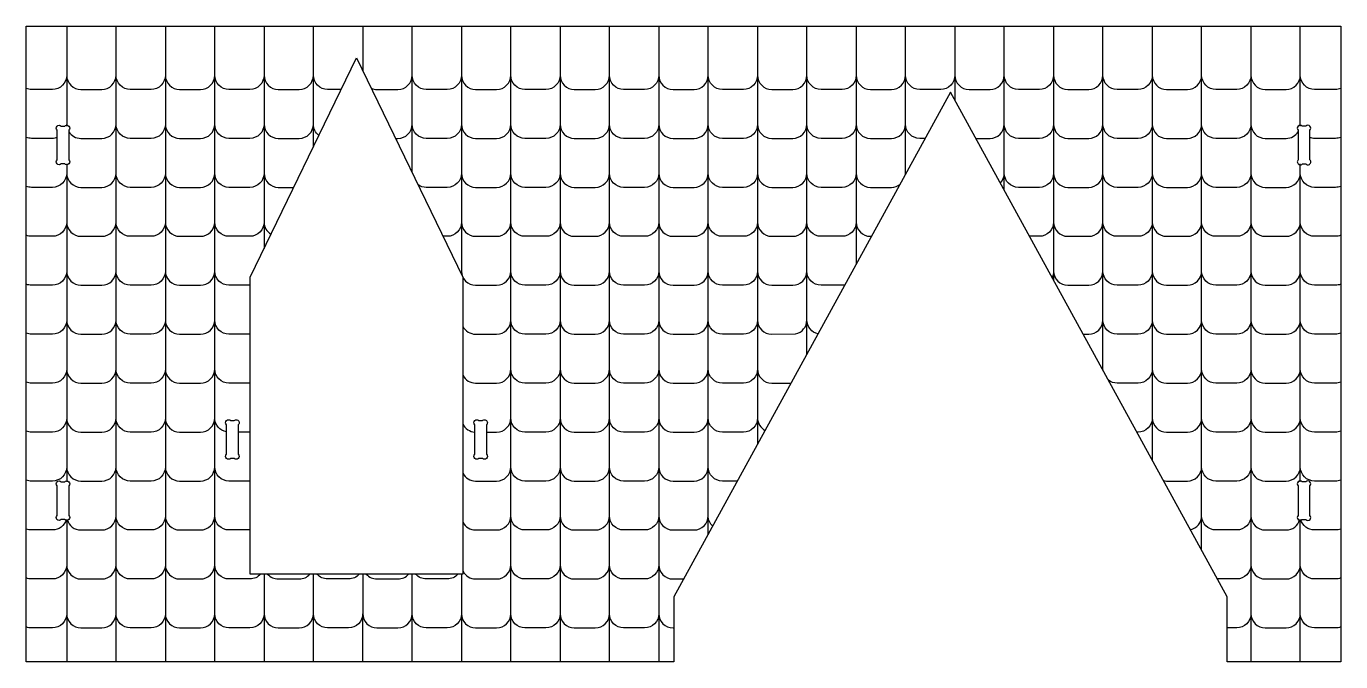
# Model space of a CAD drawing. Extents: x -24.3 to 60.7, y -17.3 to 38.
# Drawn here: x -23.96 to 3.86, y 10.06 to 23.5 of the extents above; entities that cross this region are included whole.
import ezdxf

# ---------------------------------------------------------------- set-up
doc = ezdxf.new("R2010")
doc.units = 0
doc.header["$MEASUREMENT"] = 0
doc.layers.add('LAYER1', color=18, linetype='CONTINUOUS')

msp = doc.modelspace()

# ---------------------------------------------------------------- linework, layer by layer
at = {"layer": 'LAYER1'}
for points in [[(-10.252, 11.43), (-10.252, 10.061), (-23.959, 10.061), (-23.959, 23.503), (3.858, 23.503), (3.858, 10.061), (1.457, 10.061), (1.457, 11.43), (-4.397, 22.109)], [(-14.719, 18.195), (-14.719, 11.913), (-19.222, 11.913), (-19.222, 18.195), (-16.971, 22.838)]]:
    msp.add_lwpolyline(points, close=True, dxfattribs=at)
for points in [[(-23.104, 23.503), (-23.104, 22.468, -0.414214), (-23.405, 22.168), (-23.849, 22.168, -0.094829), (-23.959, 22.189)], [(-23.104, 23.503), (-23.104, 22.468, 0.414214), (-22.804, 22.168), (-22.36, 22.168, 0.414214), (-22.06, 22.468), (-22.06, 23.503)], [(-21.016, 23.503), (-21.016, 22.468, -0.414214), (-21.316, 22.168), (-21.76, 22.168, -0.414214), (-22.06, 22.468), (-22.06, 23.503)], [(-21.016, 23.503), (-21.016, 22.468, 0.414214), (-20.716, 22.168), (-20.272, 22.168, 0.414214), (-19.971, 22.468), (-19.971, 23.503)], [(-18.927, 23.503), (-18.927, 22.468, -0.414214), (-19.227, 22.168), (-19.671, 22.168, -0.414214), (-19.971, 22.468), (-19.971, 23.503)], [(-18.927, 23.503), (-18.927, 22.468, 0.414214), (-18.627, 22.168), (-18.183, 22.168, 0.414214), (-17.883, 22.468), (-17.883, 23.503)], [(-17.296, 22.168), (-17.583, 22.168, -0.414214), (-17.883, 22.468), (-17.883, 23.503)], [(-16.657, 22.192, 0.102165), (-16.538, 22.168), (-16.094, 22.168, 0.414214), (-15.794, 22.468), (-15.794, 23.503)], [(-14.75, 23.503), (-14.75, 22.468, -0.414214), (-15.05, 22.168), (-15.494, 22.168, -0.414214), (-15.794, 22.468), (-15.794, 23.503)], [(-14.75, 23.503), (-14.75, 22.468, 0.414214), (-14.45, 22.168), (-14.006, 22.168, 0.414214), (-13.706, 22.468), (-13.706, 23.503)], [(-12.661, 23.503), (-12.661, 22.468, -0.414214), (-12.961, 22.168), (-13.405, 22.168, -0.414214), (-13.706, 22.468), (-13.706, 23.503)], [(-12.661, 23.503), (-12.661, 22.468, 0.414214), (-12.361, 22.168), (-11.917, 22.168, 0.414214), (-11.617, 22.468), (-11.617, 23.503)], [(-10.573, 23.503), (-10.573, 22.468, -0.414214), (-10.873, 22.168), (-11.317, 22.168, -0.414214), (-11.617, 22.468), (-11.617, 23.503)], [(-10.573, 23.503), (-10.573, 22.468, 0.414214), (-10.272, 22.168), (-9.828, 22.168, 0.414214), (-9.528, 22.468), (-9.528, 23.503)], [(-8.484, 23.503), (-8.484, 22.468, -0.414214), (-8.784, 22.168), (-9.228, 22.168, -0.414214), (-9.528, 22.468), (-9.528, 23.503)], [(-8.484, 23.503), (-8.484, 22.468, 0.414214), (-8.184, 22.168), (-7.74, 22.168, 0.414214), (-7.44, 22.468), (-7.44, 23.503)], [(-6.395, 23.503), (-6.395, 22.468, -0.414214), (-6.696, 22.168), (-7.139, 22.168, -0.414214), (-7.44, 22.468), (-7.44, 23.503)], [(-6.395, 23.503), (-6.395, 22.468, 0.414214), (-6.095, 22.168), (-5.651, 22.168, 0.414214), (-5.351, 22.468), (-5.351, 23.503)], [(-4.307, 23.503), (-4.307, 22.468, -0.414214), (-4.607, 22.168), (-5.051, 22.168, -0.414214), (-5.351, 22.468), (-5.351, 23.503)], [(-4.307, 23.503), (-4.307, 22.468, 0.414214), (-4.007, 22.168), (-3.563, 22.168, 0.414214), (-3.262, 22.468), (-3.262, 23.503)], [(-2.218, 23.503), (-2.218, 22.468, -0.414214), (-2.518, 22.168), (-2.962, 22.168, -0.414214), (-3.262, 22.468), (-3.262, 23.503)], [(-2.218, 23.503), (-2.218, 22.468, 0.414214), (-1.918, 22.168), (-1.474, 22.168, 0.414214), (-1.174, 22.468), (-1.174, 23.503)], [(-0.129, 23.503), (-0.129, 22.468, -0.414214), (-0.43, 22.168), (-0.874, 22.168, -0.414214), (-1.174, 22.468), (-1.174, 23.503)], [(-0.129, 23.503), (-0.129, 22.468, 0.414214), (0.171, 22.168), (0.615, 22.168, 0.414214), (0.915, 22.468), (0.915, 23.503)], [(1.959, 23.503), (1.959, 22.468, -0.414214), (1.659, 22.168), (1.215, 22.168, -0.414214), (0.915, 22.468), (0.915, 23.503)], [(1.959, 23.503), (1.959, 22.468, 0.414214), (2.259, 22.168), (2.703, 22.168, 0.414214), (3.003, 22.468), (3.003, 23.503)], [(3.858, 22.189, -0.094829), (3.748, 22.168), (3.304, 22.168, -0.414214), (3.003, 22.468), (3.003, 23.503)], [(-23.104, 22.468), (-23.104, 21.432, -0.033199), (-23.107, 21.392)], [(-23.104, 22.468), (-23.104, 21.432, 0.033199), (-23.102, 21.392)], [(-23.059, 21.273, 0.258622), (-22.804, 21.132), (-22.36, 21.132, 0.414214), (-22.06, 21.432), (-22.06, 22.468)], [(-21.016, 22.468), (-21.016, 21.432, -0.414214), (-21.316, 21.132), (-21.76, 21.132, -0.414214), (-22.06, 21.432), (-22.06, 22.468)], [(-21.016, 22.468), (-21.016, 21.432, 0.414214), (-20.716, 21.132), (-20.272, 21.132, 0.414214), (-19.971, 21.432), (-19.971, 22.468)], [(-18.927, 22.468), (-18.927, 21.432, -0.414214), (-19.227, 21.132), (-19.671, 21.132, -0.414214), (-19.971, 21.432), (-19.971, 22.468)], [(-18.927, 22.468), (-18.927, 21.432, 0.414214), (-18.627, 21.132), (-18.183, 21.132, 0.414214), (-17.883, 21.432), (-17.883, 22.468)], [(-17.767, 21.195, -0.231147), (-17.883, 21.432), (-17.883, 22.468)], [(-16.143, 21.132), (-16.094, 21.132, 0.414214), (-15.794, 21.432), (-15.794, 22.468)], [(-14.75, 22.468), (-14.75, 21.432, -0.414214), (-15.05, 21.132), (-15.494, 21.132, -0.414214), (-15.794, 21.432), (-15.794, 22.468)], [(-14.75, 22.468), (-14.75, 21.432, 0.414214), (-14.45, 21.132), (-14.006, 21.132, 0.414214), (-13.706, 21.432), (-13.706, 22.468)], [(-12.661, 22.468), (-12.661, 21.432, -0.414214), (-12.961, 21.132), (-13.405, 21.132, -0.414214), (-13.706, 21.432), (-13.706, 22.468)], [(-12.661, 22.468), (-12.661, 21.432, 0.414214), (-12.361, 21.132), (-11.917, 21.132, 0.414214), (-11.617, 21.432), (-11.617, 22.468)], [(-10.573, 22.468), (-10.573, 21.432, -0.414214), (-10.873, 21.132), (-11.317, 21.132, -0.414214), (-11.617, 21.432), (-11.617, 22.468)], [(-10.573, 22.468), (-10.573, 21.432, 0.414214), (-10.272, 21.132), (-9.828, 21.132, 0.414214), (-9.528, 21.432), (-9.528, 22.468)], [(-8.484, 22.468), (-8.484, 21.432, -0.414214), (-8.784, 21.132), (-9.228, 21.132, -0.414214), (-9.528, 21.432), (-9.528, 22.468)], [(-8.484, 22.468), (-8.484, 21.432, 0.414214), (-8.184, 21.132), (-7.74, 21.132, 0.414214), (-7.44, 21.432), (-7.44, 22.468)], [(-6.395, 22.468), (-6.395, 21.432, -0.414214), (-6.696, 21.132), (-7.139, 21.132, -0.414214), (-7.44, 21.432), (-7.44, 22.468)], [(-6.395, 22.468), (-6.395, 21.432, 0.414214), (-6.095, 21.132), (-5.651, 21.132, 0.414214), (-5.351, 21.432), (-5.351, 22.468)], [(-4.933, 21.132), (-5.051, 21.132, -0.414214), (-5.351, 21.432), (-5.351, 22.468)], [(-3.862, 21.132), (-3.563, 21.132, 0.414214), (-3.262, 21.432), (-3.262, 22.468)], [(-2.218, 22.468), (-2.218, 21.432, -0.414214), (-2.518, 21.132), (-2.962, 21.132, -0.414214), (-3.262, 21.432), (-3.262, 22.468)], [(-2.218, 22.468), (-2.218, 21.432, 0.414214), (-1.918, 21.132), (-1.474, 21.132, 0.414214), (-1.174, 21.432), (-1.174, 22.468)], [(-0.129, 22.468), (-0.129, 21.432, -0.414214), (-0.43, 21.132), (-0.874, 21.132, -0.414214), (-1.174, 21.432), (-1.174, 22.468)], [(-0.129, 22.468), (-0.129, 21.432, 0.414214), (0.171, 21.132), (0.615, 21.132, 0.414214), (0.915, 21.432), (0.915, 22.468)], [(1.959, 22.468), (1.959, 21.432, -0.414214), (1.659, 21.132), (1.215, 21.132, -0.414214), (0.915, 21.432), (0.915, 22.468)], [(1.959, 22.468), (1.959, 21.432, 0.414214), (2.259, 21.132), (2.703, 21.132, 0.258622), (2.958, 21.273)], [(3.001, 21.392, 0.033199), (3.003, 21.432), (3.003, 22.468)], [(3.006, 21.392, -0.033199), (3.003, 21.432), (3.003, 22.468)], [(-23.104, 20.592), (-23.104, 20.396, 0.414214), (-22.804, 20.096), (-22.36, 20.096, 0.414214), (-22.06, 20.396), (-22.06, 21.432)], [(-21.016, 21.432), (-21.016, 20.396, -0.414214), (-21.316, 20.096), (-21.76, 20.096, -0.414214), (-22.06, 20.396), (-22.06, 21.432)], [(-21.016, 21.432), (-21.016, 20.396, 0.414214), (-20.716, 20.096), (-20.272, 20.096, 0.414214), (-19.971, 20.396), (-19.971, 21.432)], [(-18.927, 21.432), (-18.927, 20.396, -0.414214), (-19.227, 20.096), (-19.671, 20.096, -0.414214), (-19.971, 20.396), (-19.971, 21.432)], [(-18.927, 21.432), (-18.927, 20.396, 0.414214), (-18.627, 20.096), (-18.3, 20.096)], [(-14.75, 21.432), (-14.75, 20.396, -0.414214), (-15.05, 20.096), (-15.494, 20.096, -0.155658), (-15.668, 20.152)], [(-14.75, 21.432), (-14.75, 20.396, 0.414214), (-14.45, 20.096), (-14.006, 20.096, 0.414214), (-13.706, 20.396), (-13.706, 21.432)], [(-12.661, 21.432), (-12.661, 20.396, -0.414214), (-12.961, 20.096), (-13.405, 20.096, -0.414214), (-13.706, 20.396), (-13.706, 21.432)], [(-12.661, 21.432), (-12.661, 20.396, 0.414214), (-12.361, 20.096), (-11.917, 20.096, 0.414214), (-11.617, 20.396), (-11.617, 21.432)], [(-10.573, 21.432), (-10.573, 20.396, -0.414214), (-10.873, 20.096), (-11.317, 20.096, -0.414214), (-11.617, 20.396), (-11.617, 21.432)], [(-10.573, 21.432), (-10.573, 20.396, 0.414214), (-10.272, 20.096), (-9.828, 20.096, 0.414214), (-9.528, 20.396), (-9.528, 21.432)], [(-8.484, 21.432), (-8.484, 20.396, -0.414214), (-8.784, 20.096), (-9.228, 20.096, -0.414214), (-9.528, 20.396), (-9.528, 21.432)], [(-8.484, 21.432), (-8.484, 20.396, 0.414214), (-8.184, 20.096), (-7.74, 20.096, 0.414214), (-7.44, 20.396), (-7.44, 21.432)], [(-6.395, 21.432), (-6.395, 20.396, -0.414214), (-6.696, 20.096), (-7.139, 20.096, -0.414214), (-7.44, 20.396), (-7.44, 21.432)], [(-6.395, 21.432), (-6.395, 20.396, 0.414214), (-6.095, 20.096), (-5.651, 20.096, 0.168086), (-5.466, 20.16)], [(-5.352, 20.367, 0.024562), (-5.351, 20.396), (-5.351, 21.432)], [(-5.35, 20.371, -0.020773), (-5.351, 20.396), (-5.351, 21.432)], [(-3.345, 20.189, 0.192515), (-3.262, 20.396), (-3.262, 21.432)], [(-2.218, 21.432), (-2.218, 20.396, -0.414214), (-2.518, 20.096), (-2.962, 20.096, -0.414214), (-3.262, 20.396), (-3.262, 21.432)], [(-2.218, 21.432), (-2.218, 20.396, 0.414214), (-1.918, 20.096), (-1.474, 20.096, 0.414214), (-1.174, 20.396), (-1.174, 21.432)], [(-0.129, 21.432), (-0.129, 20.396, -0.414214), (-0.43, 20.096), (-0.874, 20.096, -0.414214), (-1.174, 20.396), (-1.174, 21.432)], [(-0.129, 21.432), (-0.129, 20.396, 0.414214), (0.171, 20.096), (0.615, 20.096, 0.414214), (0.915, 20.396), (0.915, 21.432)], [(1.959, 21.432), (1.959, 20.396, -0.414214), (1.659, 20.096), (1.215, 20.096, -0.414214), (0.915, 20.396), (0.915, 21.432)], [(1.959, 21.432), (1.959, 20.396, 0.414214), (2.259, 20.096), (2.703, 20.096, 0.414214), (3.003, 20.396), (3.003, 20.592)], [(-23.309, 21.147, -0.081244), (-23.405, 21.132), (-23.849, 21.132, -0.094829), (-23.959, 21.153)], [(3.858, 21.153, -0.094829), (3.748, 21.132), (3.304, 21.132, -0.081244), (3.208, 21.147)], [(-23.104, 20.592), (-23.104, 20.396, -0.414214), (-23.405, 20.096), (-23.849, 20.096, -0.094829), (-23.959, 20.117)], [(3.858, 20.117, -0.094829), (3.748, 20.096), (3.304, 20.096, -0.414214), (3.003, 20.396), (3.003, 20.592)], [(-23.104, 20.396), (-23.104, 19.361, -0.414214), (-23.405, 19.061), (-23.849, 19.061, -0.094829), (-23.959, 19.082)], [(-23.104, 20.396), (-23.104, 19.361, 0.414214), (-22.804, 19.061), (-22.36, 19.061, 0.414214), (-22.06, 19.361), (-22.06, 20.396)], [(-21.016, 20.396), (-21.016, 19.361, -0.414214), (-21.316, 19.061), (-21.76, 19.061, -0.414214), (-22.06, 19.361), (-22.06, 20.396)], [(-21.016, 20.396), (-21.016, 19.361, 0.414214), (-20.716, 19.061), (-20.272, 19.061, 0.414214), (-19.971, 19.361), (-19.971, 20.396)], [(-18.927, 20.396), (-18.927, 19.361, -0.414214), (-19.227, 19.061), (-19.671, 19.061, -0.414214), (-19.971, 19.361), (-19.971, 20.396)], [(-18.927, 20.396), (-18.927, 19.361, 0.263305), (-18.782, 19.103)], [(-14.75, 20.396), (-14.75, 19.361, -0.414214), (-15.05, 19.061), (-15.139, 19.061)], [(-14.75, 20.396), (-14.75, 19.361, 0.414214), (-14.45, 19.061), (-14.006, 19.061, 0.414214), (-13.706, 19.361), (-13.706, 20.396)], [(-12.661, 20.396), (-12.661, 19.361, -0.414214), (-12.961, 19.061), (-13.405, 19.061, -0.414214), (-13.706, 19.361), (-13.706, 20.396)], [(-12.661, 20.396), (-12.661, 19.361, 0.414214), (-12.361, 19.061), (-11.917, 19.061, 0.414214), (-11.617, 19.361), (-11.617, 20.396)], [(-10.573, 20.396), (-10.573, 19.361, -0.414214), (-10.873, 19.061), (-11.317, 19.061, -0.414214), (-11.617, 19.361), (-11.617, 20.396)], [(-10.573, 20.396), (-10.573, 19.361, 0.414214), (-10.272, 19.061), (-9.828, 19.061, 0.414214), (-9.528, 19.361), (-9.528, 20.396)], [(-8.484, 20.396), (-8.484, 19.361, -0.414214), (-8.784, 19.061), (-9.228, 19.061, -0.414214), (-9.528, 19.361), (-9.528, 20.396)], [(-8.484, 20.396), (-8.484, 19.361, 0.414214), (-8.184, 19.061), (-7.74, 19.061, 0.414214), (-7.44, 19.361), (-7.44, 20.396)], [(-6.395, 20.396), (-6.395, 19.361, -0.414214), (-6.696, 19.061), (-7.139, 19.061, -0.414214), (-7.44, 19.361), (-7.44, 20.396)], [(-6.395, 20.396), (-6.395, 19.361, 0.414214), (-6.095, 19.061), (-6.069, 19.061)], [(-2.218, 20.396), (-2.218, 19.361, -0.414214), (-2.518, 19.061), (-2.726, 19.061)], [(-2.218, 20.396), (-2.218, 19.361, 0.414214), (-1.918, 19.061), (-1.474, 19.061, 0.414214), (-1.174, 19.361), (-1.174, 20.396)], [(-0.129, 20.396), (-0.129, 19.361, -0.414214), (-0.43, 19.061), (-0.874, 19.061, -0.414214), (-1.174, 19.361), (-1.174, 20.396)], [(-0.129, 20.396), (-0.129, 19.361, 0.414214), (0.171, 19.061), (0.615, 19.061, 0.414214), (0.915, 19.361), (0.915, 20.396)], [(1.959, 20.396), (1.959, 19.361, -0.414214), (1.659, 19.061), (1.215, 19.061, -0.414214), (0.915, 19.361), (0.915, 20.396)], [(1.959, 20.396), (1.959, 19.361, 0.414214), (2.259, 19.061), (2.703, 19.061, 0.414214), (3.003, 19.361), (3.003, 20.396)], [(3.858, 19.082, -0.094829), (3.748, 19.061), (3.304, 19.061, -0.414214), (3.003, 19.361), (3.003, 20.396)], [(-23.104, 19.361), (-23.104, 18.325, -0.414214), (-23.405, 18.025), (-23.849, 18.025, -0.094829), (-23.959, 18.046)], [(-23.104, 19.361), (-23.104, 18.325, 0.414214), (-22.804, 18.025), (-22.36, 18.025, 0.414214), (-22.06, 18.325), (-22.06, 19.361)], [(-21.016, 19.361), (-21.016, 18.325, -0.414214), (-21.316, 18.025), (-21.76, 18.025, -0.414214), (-22.06, 18.325), (-22.06, 19.361)], [(-21.016, 19.361), (-21.016, 18.325, 0.414214), (-20.716, 18.025), (-20.272, 18.025, 0.414214), (-19.971, 18.325), (-19.971, 19.361)], [(-19.222, 18.025, -0.004449), (-19.227, 18.025), (-19.671, 18.025, -0.414214), (-19.971, 18.325), (-19.971, 19.361)], [(-14.75, 19.361), (-14.75, 18.325, -0.046774), (-14.755, 18.269)], [(-14.75, 19.361), (-14.75, 18.325, 0.414214), (-14.45, 18.025), (-14.006, 18.025, 0.414214), (-13.706, 18.325), (-13.706, 19.361)], [(-12.661, 19.361), (-12.661, 18.325, -0.414214), (-12.961, 18.025), (-13.405, 18.025, -0.414214), (-13.706, 18.325), (-13.706, 19.361)], [(-12.661, 19.361), (-12.661, 18.325, 0.414214), (-12.361, 18.025), (-11.917, 18.025, 0.414214), (-11.617, 18.325), (-11.617, 19.361)], [(-10.573, 19.361), (-10.573, 18.325, -0.414214), (-10.873, 18.025), (-11.317, 18.025, -0.414214), (-11.617, 18.325), (-11.617, 19.361)], [(-10.573, 19.361), (-10.573, 18.325, 0.414214), (-10.272, 18.025), (-9.828, 18.025, 0.414214), (-9.528, 18.325), (-9.528, 19.361)], [(-8.484, 19.361), (-8.484, 18.325, -0.414214), (-8.784, 18.025), (-9.228, 18.025, -0.414214), (-9.528, 18.325), (-9.528, 19.361)], [(-8.484, 19.361), (-8.484, 18.325, 0.414214), (-8.184, 18.025), (-7.74, 18.025, 0.004442), (-7.735, 18.025)], [(-7.74, 18.025, 0.414214), (-7.44, 18.325), (-7.44, 19.361)], [(-6.633, 18.032, -0.052731), (-6.696, 18.025), (-7.139, 18.025, -0.414214), (-7.44, 18.325), (-7.44, 19.361)], [(-2.218, 19.361), (-2.218, 18.325, -0.11622), (-2.25, 18.191)], [(-2.218, 19.361), (-2.218, 18.325, 0.414214), (-1.918, 18.025), (-1.474, 18.025, 0.414214), (-1.174, 18.325), (-1.174, 19.361)], [(-0.129, 19.361), (-0.129, 18.325, -0.414214), (-0.43, 18.025), (-0.874, 18.025, -0.414214), (-1.174, 18.325), (-1.174, 19.361)], [(-0.129, 19.361), (-0.129, 18.325, 0.414214), (0.171, 18.025), (0.615, 18.025, 0.414214), (0.915, 18.325), (0.915, 19.361)], [(1.959, 19.361), (1.959, 18.325, -0.414214), (1.659, 18.025), (1.215, 18.025, -0.414214), (0.915, 18.325), (0.915, 19.361)], [(1.959, 19.361), (1.959, 18.325, 0.414214), (2.259, 18.025), (2.703, 18.025, 0.414214), (3.003, 18.325), (3.003, 19.361)], [(3.858, 18.046, -0.094829), (3.748, 18.025), (3.304, 18.025, -0.414214), (3.003, 18.325), (3.003, 19.361)], [(-23.104, 18.325), (-23.104, 17.289, -0.414214), (-23.405, 16.989), (-23.849, 16.989, -0.094829), (-23.959, 17.01)], [(-23.104, 18.325), (-23.104, 17.289, 0.414214), (-22.804, 16.989), (-22.36, 16.989, 0.414214), (-22.06, 17.289), (-22.06, 18.325)], [(-21.016, 18.325), (-21.016, 17.289, -0.414214), (-21.316, 16.989), (-21.76, 16.989, -0.414214), (-22.06, 17.289), (-22.06, 18.325)], [(-21.016, 18.325), (-21.016, 17.289, 0.414214), (-20.716, 16.989), (-20.272, 16.989, 0.414214), (-19.971, 17.289), (-19.971, 18.325)], [(-19.222, 16.989, -0.004449), (-19.227, 16.989), (-19.671, 16.989, -0.414214), (-19.971, 17.289), (-19.971, 18.325)], [(-14.719, 17.157, 0.285946), (-14.45, 16.989), (-14.006, 16.989, 0.414214), (-13.706, 17.289), (-13.706, 18.325)], [(-12.661, 18.325), (-12.661, 17.289, -0.414214), (-12.961, 16.989), (-13.405, 16.989, -0.414214), (-13.706, 17.289), (-13.706, 18.325)], [(-12.661, 18.325), (-12.661, 17.289, 0.414214), (-12.361, 16.989), (-11.917, 16.989, 0.414214), (-11.617, 17.289), (-11.617, 18.325)], [(-10.573, 18.325), (-10.573, 17.289, -0.414214), (-10.873, 16.989), (-11.317, 16.989, -0.414214), (-11.617, 17.289), (-11.617, 18.325)], [(-10.573, 18.325), (-10.573, 17.289, 0.414214), (-10.272, 16.989), (-9.828, 16.989, 0.414214), (-9.528, 17.289), (-9.528, 18.325)], [(-8.484, 18.325), (-8.484, 17.289, -0.414214), (-8.784, 16.989), (-9.228, 16.989, -0.414214), (-9.528, 17.289), (-9.528, 18.325)], [(-8.484, 18.325), (-8.484, 17.289, 0.414214), (-8.184, 16.989), (-7.679, 16.996)], [(-1.175, 16.23, 0.019695), (-1.174, 16.254), (-1.174, 18.325)], [(-0.129, 18.325), (-0.129, 17.289, -0.414214), (-0.43, 16.989), (-0.874, 16.989, -0.414214), (-1.174, 17.289)], [(-0.129, 18.325), (-0.129, 17.289, 0.414214), (0.171, 16.989), (0.615, 16.989, 0.414214), (0.915, 17.289), (0.915, 18.325)], [(1.959, 18.325), (1.959, 17.289, -0.414214), (1.659, 16.989), (1.215, 16.989, -0.414214), (0.915, 17.289), (0.915, 18.325)], [(1.959, 18.325), (1.959, 17.289, 0.414214), (2.259, 16.989), (2.703, 16.989, 0.414214), (3.003, 17.289), (3.003, 18.325)], [(3.858, 17.01, -0.094829), (3.748, 16.989), (3.304, 16.989, -0.414214), (3.003, 17.289), (3.003, 18.325)], [(-23.104, 17.289), (-23.104, 16.254, -0.414214), (-23.405, 15.954), (-23.849, 15.954, -0.094829), (-23.959, 15.975)], [(-23.104, 17.289), (-23.104, 16.254, 0.414214), (-22.804, 15.954), (-22.36, 15.954, 0.414214), (-22.06, 16.254), (-22.06, 17.289)], [(-21.016, 17.289), (-21.016, 16.254, -0.414214), (-21.316, 15.954), (-21.76, 15.954, -0.414214), (-22.06, 16.254), (-22.06, 17.289)], [(-21.016, 17.289), (-21.016, 16.254, 0.414214), (-20.716, 15.954), (-20.272, 15.954, 0.414214), (-19.971, 16.254), (-19.971, 17.289)], [(-19.222, 15.954, -0.004449), (-19.227, 15.954), (-19.671, 15.954, -0.414214), (-19.971, 16.254), (-19.971, 17.289)], [(-14.719, 16.121, 0.285946), (-14.45, 15.954), (-14.006, 15.954, 0.414214), (-13.706, 16.254), (-13.706, 17.289)], [(-12.661, 17.289), (-12.661, 16.254, -0.414214), (-12.961, 15.954), (-13.405, 15.954, -0.414214), (-13.706, 16.254), (-13.706, 17.289)], [(-12.661, 17.289), (-12.661, 16.254, 0.414214), (-12.361, 15.954), (-11.917, 15.954, 0.414214), (-11.617, 16.254), (-11.617, 17.289)], [(-10.573, 17.289), (-10.573, 16.254, -0.414214), (-10.873, 15.954), (-11.317, 15.954, -0.414214), (-11.617, 16.254), (-11.617, 17.289)], [(-10.573, 17.289), (-10.573, 16.254, 0.414214), (-10.272, 15.954), (-9.828, 15.954, 0.414214), (-9.528, 16.254), (-9.528, 17.289)], [(-8.484, 17.289), (-8.484, 16.254, -0.414214), (-8.784, 15.954), (-9.228, 15.954, -0.414214), (-9.528, 16.254), (-9.528, 17.289)], [(-8.484, 17.289), (-8.484, 16.254, 0.414214), (-8.184, 15.954), (-7.772, 15.954)], [(-7.679, 16.996, 0.355278), (-7.44, 17.289)], [(-7.201, 16.996, -0.355278), (-7.44, 17.289)], [(-1.591, 16.989), (-1.474, 16.989, 0.414214), (-1.174, 17.289)], [(-0.129, 17.289), (-0.129, 16.254, -0.414214), (-0.43, 15.954), (-0.874, 15.954, -0.166543), (-1.058, 16.017)], [(-0.129, 17.289), (-0.129, 16.254, 0.414214), (0.171, 15.954), (0.615, 15.954, 0.414214), (0.915, 16.254), (0.915, 17.289)], [(1.959, 17.289), (1.959, 16.254, -0.414214), (1.659, 15.954), (1.215, 15.954, -0.414214), (0.915, 16.254), (0.915, 17.289)], [(1.959, 17.289), (1.959, 16.254, 0.414214), (2.259, 15.954), (2.703, 15.954, 0.414214), (3.003, 16.254), (3.003, 17.289)], [(3.858, 15.975, -0.094829), (3.748, 15.954), (3.304, 15.954, -0.414214), (3.003, 16.254), (3.003, 17.289)], [(-1.172, 16.226, -0.023061), (-1.174, 16.254), (-1.174, 16.837)], [(-23.104, 16.254), (-23.104, 15.218, -0.414214), (-23.405, 14.918), (-23.849, 14.918, -0.094829), (-23.959, 14.939)], [(-23.104, 16.254), (-23.104, 15.218, 0.414214), (-22.804, 14.918), (-22.36, 14.918, 0.414214), (-22.06, 15.218), (-22.06, 16.254)], [(-21.016, 16.254), (-21.016, 15.218, -0.414214), (-21.316, 14.918), (-21.76, 14.918, -0.414214), (-22.06, 15.218), (-22.06, 16.254)], [(-21.016, 16.254), (-21.016, 15.218, 0.414214), (-20.716, 14.918), (-20.272, 14.918, 0.414214), (-19.971, 15.218), (-19.971, 16.254)], [(-19.722, 14.922, -0.365004), (-19.971, 15.218), (-19.971, 16.254)], [(-14.219, 14.918), (-14.006, 14.918, 0.414214), (-13.706, 15.218), (-13.706, 16.254)], [(-12.661, 16.254), (-12.661, 15.218, -0.414214), (-12.961, 14.918), (-13.405, 14.918, -0.414214), (-13.706, 15.218), (-13.706, 16.254)], [(-12.661, 16.254), (-12.661, 15.218, 0.414214), (-12.361, 14.918), (-11.917, 14.918, 0.414214), (-11.617, 15.218), (-11.617, 16.254)], [(-10.573, 16.254), (-10.573, 15.218, -0.414214), (-10.873, 14.918), (-11.317, 14.918, -0.414214), (-11.617, 15.218), (-11.617, 16.254)], [(-10.573, 16.254), (-10.573, 15.218, 0.414214), (-10.272, 14.918), (-9.828, 14.918, 0.414214), (-9.528, 15.218), (-9.528, 16.254)], [(-8.484, 16.254), (-8.484, 15.218, -0.414214), (-8.784, 14.918), (-9.228, 14.918, -0.414214), (-9.528, 15.218), (-9.528, 16.254)], [(-8.484, 16.254), (-8.484, 15.218, 0.280761), (-8.321, 14.951)], [(-0.129, 16.254), (-0.129, 15.218, -0.414214), (-0.43, 14.918), (-0.455, 14.918)], [(-0.129, 16.254), (-0.129, 15.218, 0.414214), (0.171, 14.918), (0.615, 14.918, 0.414214), (0.915, 15.218), (0.915, 16.254)], [(1.959, 16.254), (1.959, 15.218, -0.414214), (1.659, 14.918), (1.215, 14.918, -0.414214), (0.915, 15.218), (0.915, 16.254)], [(1.959, 16.254), (1.959, 15.218, 0.414214), (2.259, 14.918), (2.703, 14.918, 0.414214), (3.003, 15.218), (3.003, 16.254)], [(3.858, 14.939, -0.094829), (3.748, 14.918), (3.304, 14.918, -0.414214), (3.003, 15.218), (3.003, 16.254)], [(-23.104, 15.218), (-23.104, 14.182, -0.414214), (-23.405, 13.882), (-23.849, 13.882, -0.094829), (-23.959, 13.903)], [(-23.104, 15.218), (-23.104, 14.182, 0.414214), (-22.804, 13.882), (-22.36, 13.882, 0.414214), (-22.06, 14.182), (-22.06, 15.218)], [(-21.016, 15.218), (-21.016, 14.182, -0.414214), (-21.316, 13.882), (-21.76, 13.882, -0.414214), (-22.06, 14.182), (-22.06, 15.218)], [(-21.016, 15.218), (-21.016, 14.182, 0.414214), (-20.716, 13.882), (-20.272, 13.882, 0.414214), (-19.971, 14.182), (-19.971, 15.218)], [(-19.222, 13.882, -0.004449), (-19.227, 13.882), (-19.671, 13.882, -0.414214), (-19.971, 14.182), (-19.971, 15.218)], [(-14.719, 14.05, 0.285946), (-14.45, 13.882), (-14.006, 13.882, 0.414214), (-13.706, 14.182), (-13.706, 15.218)], [(-14.719, 15.086, 0.26866), (-14.469, 14.918)], [(-12.661, 15.218), (-12.661, 14.182, -0.414214), (-12.961, 13.882), (-13.405, 13.882, -0.414214), (-13.706, 14.182), (-13.706, 15.218)], [(-12.661, 15.218), (-12.661, 14.182, 0.414214), (-12.361, 13.882), (-11.917, 13.882, 0.414214), (-11.617, 14.182), (-11.617, 15.218)], [(-10.573, 15.218), (-10.573, 14.182, -0.414214), (-10.873, 13.882), (-11.317, 13.882, -0.414214), (-11.617, 14.182), (-11.617, 15.218)], [(-10.573, 15.218), (-10.573, 14.182, 0.414214), (-10.272, 13.882), (-9.828, 13.882, 0.414214), (-9.528, 14.182), (-9.528, 15.218)], [(-8.907, 13.882), (-9.228, 13.882, -0.414214), (-9.528, 14.182), (-9.528, 15.218)], [(0.109, 13.889, 0.051947), (0.171, 13.882), (0.615, 13.882, 0.414214), (0.915, 14.182), (0.915, 15.218)], [(1.959, 15.218), (1.959, 14.182, -0.414214), (1.659, 13.882), (1.215, 13.882, -0.414214), (0.915, 14.182), (0.915, 15.218)], [(1.959, 15.218), (1.959, 14.182, 0.414214), (2.259, 13.882), (2.703, 13.882, 0.414214), (3.003, 14.182), (3.003, 15.218)], [(3.858, 13.903, -0.094829), (3.748, 13.882), (3.304, 13.882, -0.414214), (3.003, 14.182), (3.003, 15.218)], [(-19.222, 14.918, -0.004449), (-19.227, 14.918), (-19.472, 14.918)], [(-23.093, 13.066, 0.336889), (-22.804, 12.847), (-22.36, 12.847, 0.414214), (-22.06, 13.147), (-22.06, 14.182)], [(-21.016, 14.182), (-21.016, 13.147, -0.414214), (-21.316, 12.847), (-21.76, 12.847, -0.414214), (-22.06, 13.147), (-22.06, 14.182)], [(-21.016, 14.182), (-21.016, 13.147, 0.414214), (-20.716, 12.847), (-20.272, 12.847, 0.414214), (-19.971, 13.147), (-19.971, 14.182)], [(-19.222, 12.847, -0.004449), (-19.227, 12.847), (-19.671, 12.847, -0.414214), (-19.971, 13.147), (-19.971, 14.182)], [(-14.719, 13.014, 0.285946), (-14.45, 12.847), (-14.006, 12.847, 0.414214), (-13.706, 13.147), (-13.706, 14.182)], [(-12.661, 14.182), (-12.661, 13.147, -0.414214), (-12.961, 12.847), (-13.405, 12.847, -0.414214), (-13.706, 13.147), (-13.706, 14.182)], [(-12.661, 14.182), (-12.661, 13.147, 0.414214), (-12.361, 12.847), (-11.917, 12.847, 0.414214), (-11.617, 13.147), (-11.617, 14.182)], [(-10.573, 14.182), (-10.573, 13.147, -0.414214), (-10.873, 12.847), (-11.317, 12.847, -0.414214), (-11.617, 13.147), (-11.617, 14.182)], [(-10.573, 14.182), (-10.573, 13.147, 0.414214), (-10.272, 12.847), (-9.828, 12.847, 0.414214), (-9.528, 13.147), (-9.528, 14.182)], [(-9.432, 12.926, -0.209526), (-9.528, 13.147), (-9.528, 14.182)], [(0.677, 12.853, 0.35458), (0.915, 13.147), (0.915, 14.182)], [(1.959, 14.182), (1.959, 13.147, -0.414214), (1.659, 12.847), (1.215, 12.847, -0.414214), (0.915, 13.147), (0.915, 14.182)], [(1.959, 14.182), (1.959, 13.147, 0.414214), (2.259, 12.847), (2.703, 12.847, 0.336889), (2.993, 13.066)], [(-23.104, 13.066), (-23.104, 12.111, 0.414214), (-22.804, 11.811), (-22.36, 11.811, 0.414214), (-22.06, 12.111), (-22.06, 13.147)], [(-21.016, 13.147), (-21.016, 12.111, -0.414214), (-21.316, 11.811), (-21.76, 11.811, -0.414214), (-22.06, 12.111), (-22.06, 13.147)], [(-21.016, 13.147), (-21.016, 12.111, 0.414214), (-20.716, 11.811), (-20.272, 11.811, 0.414214), (-19.971, 12.111), (-19.971, 13.147)], [(-19.002, 11.913, -0.215397), (-19.227, 11.811), (-19.671, 11.811, -0.414214), (-19.971, 12.111), (-19.971, 13.147)], [(-14.719, 11.979, 0.285946), (-14.45, 11.811), (-14.006, 11.811, 0.414214), (-13.706, 12.111), (-13.706, 13.147)], [(-12.661, 13.147), (-12.661, 12.111, -0.414214), (-12.961, 11.811), (-13.405, 11.811, -0.414214), (-13.706, 12.111), (-13.706, 13.147)], [(-12.661, 13.147), (-12.661, 12.111, 0.414214), (-12.361, 11.811), (-11.917, 11.811, 0.414214), (-11.617, 12.111), (-11.617, 13.147)], [(-10.573, 13.147), (-10.573, 12.111, -0.414214), (-10.873, 11.811), (-11.317, 11.811, -0.414214), (-11.617, 12.111), (-11.617, 13.147)], [(-10.573, 13.147), (-10.573, 12.111, 0.414214), (-10.272, 11.811), (-10.043, 11.811)], [(1.959, 13.147), (1.959, 12.111, -0.414214), (1.659, 11.811), (1.248, 11.811)], [(1.959, 13.147), (1.959, 12.111, 0.414214), (2.259, 11.811), (2.703, 11.811, 0.414214), (3.003, 12.111), (3.003, 13.066)], [(-23.104, 13.066), (-23.104, 12.111, -0.414214), (-23.405, 11.811), (-23.849, 11.811, -0.094829), (-23.959, 11.832)], [(-23.115, 13.066, -0.336889), (-23.405, 12.847), (-23.849, 12.847, -0.094829), (-23.959, 12.868)], [(3.858, 11.832, -0.094829), (3.748, 11.811), (3.304, 11.811, -0.414214), (3.003, 12.111), (3.003, 13.066)], [(3.858, 12.868, -0.094829), (3.748, 12.847), (3.304, 12.847, -0.336889), (3.014, 13.066)], [(-23.104, 12.111), (-23.104, 11.075, -0.414214), (-23.405, 10.775), (-23.849, 10.775, -0.094829), (-23.959, 10.796)], [(-23.104, 12.111), (-23.104, 11.075, 0.414214), (-22.804, 10.775), (-22.36, 10.775, 0.414214), (-22.06, 11.075), (-22.06, 12.111)], [(-21.016, 12.111), (-21.016, 11.075, -0.414214), (-21.316, 10.775), (-21.76, 10.775, -0.414214), (-22.06, 11.075), (-22.06, 12.111)], [(-21.016, 12.111), (-21.016, 11.075, 0.414214), (-20.716, 10.775), (-20.272, 10.775, 0.414214), (-19.971, 11.075), (-19.971, 12.111)], [(-18.927, 11.913), (-18.927, 11.075, -0.414214), (-19.227, 10.775), (-19.671, 10.775, -0.414214), (-19.971, 11.075), (-19.971, 12.111)], [(-14.75, 11.913), (-14.75, 11.075, 0.414214), (-14.45, 10.775), (-14.006, 10.775, 0.414214), (-13.706, 11.075), (-13.706, 12.111)], [(-12.661, 12.111), (-12.661, 11.075, -0.414214), (-12.961, 10.775), (-13.405, 10.775, -0.414214), (-13.706, 11.075), (-13.706, 12.111)], [(-12.661, 12.111), (-12.661, 11.075, 0.414214), (-12.361, 10.775), (-11.917, 10.775, 0.414214), (-11.617, 11.075), (-11.617, 12.111)], [(-10.573, 12.111), (-10.573, 11.075, -0.414214), (-10.873, 10.775), (-11.317, 10.775, -0.414214), (-11.617, 11.075), (-11.617, 12.111)], [(-10.573, 12.111), (-10.573, 11.075, 0.414214), (-10.272, 10.775), (-10.252, 10.775)], [(1.959, 12.111), (1.959, 11.075, -0.414214), (1.659, 10.775), (1.457, 10.775)], [(1.959, 12.111), (1.959, 11.075, 0.414214), (2.259, 10.775), (2.703, 10.775, 0.414214), (3.003, 11.075), (3.003, 12.111)], [(3.858, 10.796, -0.094829), (3.748, 10.775), (3.304, 10.775, -0.414214), (3.003, 11.075), (3.003, 12.111)], [(-18.927, 11.913), (-18.927, 11.075, 0.414214), (-18.627, 10.775), (-18.183, 10.775, 0.414214), (-17.883, 11.075), (-17.883, 11.913)], [(-18.852, 11.913, 0.215397), (-18.627, 11.811), (-18.183, 11.811, 0.215397), (-17.958, 11.913)], [(-16.839, 11.913), (-16.839, 11.075, -0.414214), (-17.139, 10.775), (-17.583, 10.775, -0.414214), (-17.883, 11.075), (-17.883, 11.913)], [(-16.913, 11.913, -0.215397), (-17.139, 11.811), (-17.583, 11.811, -0.215397), (-17.808, 11.913)], [(-16.839, 11.913), (-16.839, 11.075, 0.414214), (-16.538, 10.775), (-16.094, 10.775, 0.414214), (-15.794, 11.075), (-15.794, 11.913)], [(-16.764, 11.913, 0.215397), (-16.538, 11.811), (-16.094, 11.811, 0.215397), (-15.869, 11.913)], [(-14.75, 11.913), (-14.75, 11.075, -0.414214), (-15.05, 10.775), (-15.494, 10.775, -0.414214), (-15.794, 11.075), (-15.794, 11.913)], [(-14.825, 11.913, -0.215397), (-15.05, 11.811), (-15.494, 11.811, -0.215397), (-15.719, 11.913)]]:
    msp.add_lwpolyline(points, format="xyb", dxfattribs=at)
for points in [[(-16.839, 23.503), (-16.839, 22.566)], [(-16.839, 23.503), (-16.839, 22.566)], [(-4.307, 22.468), (-4.307, 21.943)], [(-4.307, 22.468), (-4.307, 21.943)], [(-23.104, 21.432), (-23.104, 21.392)], [(-23.104, 21.432), (-23.104, 21.392)], [(-17.883, 20.957), (-17.883, 21.432)], [(-17.883, 20.957), (-17.883, 21.432)], [(-17.883, 20.957), (-17.883, 21.432)], [(-15.794, 20.412), (-15.794, 21.432)], [(-15.794, 20.412), (-15.794, 21.432)], [(3.003, 21.392), (3.003, 21.432)], [(3.003, 21.392), (3.003, 21.432)], [(-5.351, 20.37), (-5.351, 20.396)], [(-5.351, 20.37), (-5.351, 20.396)], [(-3.262, 20.038), (-3.262, 20.396)], [(-3.262, 20.038), (-3.262, 20.396)], [(-18.927, 19.361), (-18.927, 18.803)], [(-6.395, 19.361), (-6.395, 18.465)], [(-6.395, 19.361), (-6.395, 18.465)], [(-14.75, 18.325), (-14.75, 18.258)], [(-14.75, 18.325), (-14.75, 18.258)], [(-7.44, 18.088), (-7.44, 18.325)], [(-7.44, 18.088), (-7.44, 18.325)], [(-7.44, 16.56), (-7.44, 18.325)], [(-2.218, 18.325), (-2.218, 18.133)], [(-2.218, 18.325), (-2.218, 18.133)], [(-7.44, 16.56), (-7.44, 17.138)], [(-1.174, 16.228), (-1.174, 16.254)], [(-1.174, 16.228), (-1.174, 16.254)], [(-8.484, 15.218), (-8.484, 14.655)], [(-8.484, 15.218), (-8.484, 14.655)], [(-0.129, 15.218), (-0.129, 14.323)], [(-0.129, 15.218), (-0.129, 14.323)], [(-23.104, 14.182), (-23.104, 13.867)], [(-23.104, 14.182), (-23.104, 13.867)], [(3.003, 13.867), (3.003, 14.182)], [(3.003, 13.867), (3.003, 14.182)], [(-9.528, 12.75), (-9.528, 13.147)], [(-9.528, 12.75), (-9.528, 13.147)], [(0.915, 12.418), (0.915, 13.147)], [(0.915, 12.418), (0.915, 13.147)], [(-23.104, 11.075), (-23.104, 10.061)], [(-23.104, 11.075), (-23.104, 10.061)], [(-22.06, 10.061), (-22.06, 11.075)], [(-22.06, 10.061), (-22.06, 11.075)], [(-21.016, 11.075), (-21.016, 10.061)], [(-21.016, 11.075), (-21.016, 10.061)], [(-19.971, 10.061), (-19.971, 11.075)], [(-19.971, 10.061), (-19.971, 11.075)], [(-18.927, 11.075), (-18.927, 10.061)], [(-18.927, 11.075), (-18.927, 10.061)], [(-17.883, 10.061), (-17.883, 11.075)], [(-17.883, 10.061), (-17.883, 11.075)], [(-16.839, 10.061), (-16.839, 11.075)], [(-15.794, 10.061), (-15.794, 11.075)], [(-15.794, 10.061), (-15.794, 11.075)], [(-15.794, 10.061), (-15.794, 11.075)], [(-15.794, 10.061), (-15.794, 11.075)], [(-14.75, 11.075), (-14.75, 10.061)], [(-14.75, 11.075), (-14.75, 10.061)], [(-13.706, 10.061), (-13.706, 11.075)], [(-13.706, 10.061), (-13.706, 11.075)], [(-12.661, 11.075), (-12.661, 10.061)], [(-12.661, 11.075), (-12.661, 10.061)], [(-11.617, 10.061), (-11.617, 11.075)], [(-11.617, 10.061), (-11.617, 11.075)], [(-10.573, 11.075), (-10.573, 10.061)], [(-10.573, 11.075), (-10.573, 10.061)], [(1.959, 11.075), (1.959, 10.061)], [(1.959, 11.075), (1.959, 10.061)], [(3.003, 10.061), (3.003, 11.075)], [(3.003, 10.061), (3.003, 11.075)]]:
    msp.add_lwpolyline(points, dxfattribs=at)
for points in [[(-23.059, 21.304), (-23.059, 20.68, -1), (-23.147, 20.592), (-23.221, 20.592, -1), (-23.309, 20.68), (-23.309, 21.304, -1), (-23.221, 21.392), (-23.147, 21.392, -1)], [(2.958, 21.304), (2.958, 20.68, 1), (3.046, 20.592), (3.12, 20.592, 1), (3.208, 20.68), (3.208, 21.304, 1), (3.12, 21.392), (3.046, 21.392, 1)], [(-19.472, 15.073), (-19.472, 14.449, -1), (-19.561, 14.361), (-19.634, 14.361, -1), (-19.722, 14.449), (-19.722, 15.073, -1), (-19.634, 15.161), (-19.561, 15.161, -1)], [(-14.219, 15.073), (-14.219, 14.449, -1), (-14.307, 14.361), (-14.381, 14.361, -1), (-14.469, 14.449), (-14.469, 15.073, -1), (-14.381, 15.161), (-14.307, 15.161, -1)], [(-23.059, 13.779), (-23.059, 13.155, -1), (-23.147, 13.066), (-23.221, 13.066, -1), (-23.309, 13.155), (-23.309, 13.779, -1), (-23.221, 13.867), (-23.147, 13.867, -1)], [(2.958, 13.779), (2.958, 13.155, 1), (3.046, 13.066), (3.12, 13.066, 1), (3.208, 13.155), (3.208, 13.779, 1), (3.12, 13.867), (3.046, 13.867, 1)]]:
    msp.add_lwpolyline(points, format="xyb", close=True, dxfattribs=at)

doc.saveas('drawing.dxf')
